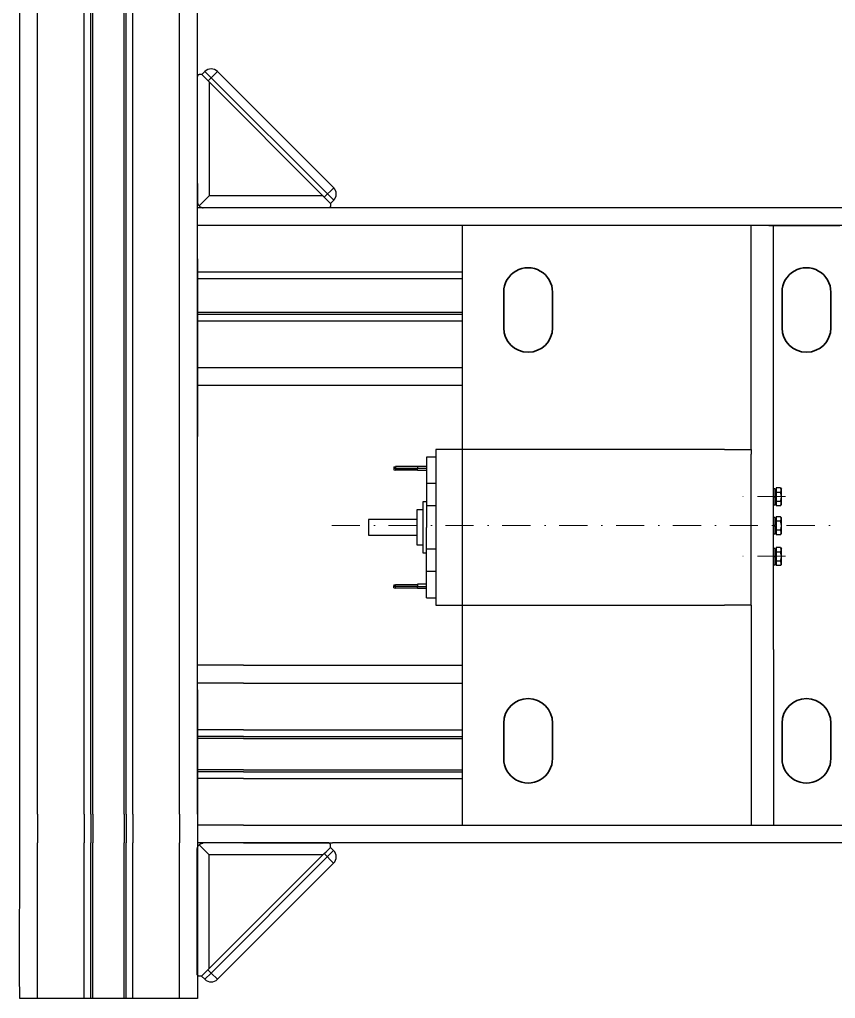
# Model space of a CAD drawing. Header units: millimetres. Extents: x -3183 to 3067, y 1033 to 2218.
# Drawn here: x 1798.1 to 1981.7, y 1464.5 to 1684.9 of the extents above; entities that cross this region are included whole.
import ezdxf

# ---------------------------------------------------------------- set-up
doc = ezdxf.new("R2010")
doc.units = ezdxf.units.MM
doc.linetypes.add('KRESKAKROPKA2', pattern=[12.7, 6.35, -3.175, 0, -3.175])
doc.linetypes.add('phl_thick', pattern=[0])
for name, color, linetype in [('HIDDEN', 7, 'Continuous'), ('projection', 7, 'Continuous'), ('THICK', 7, 'Continuous')]:
    doc.layers.add(name, color=color, linetype=linetype)
doc.layers.add('Kontury', color=7, linetype='Continuous', lineweight=35)
doc.layers.add('oś', color=7, linetype='KRESKAKROPKA2', lineweight=13)

msp = doc.modelspace()

# ---------------------------------------------------------------- linework, layer by layer
for p, q in [((2193.6088, 1642.51544), (1838.1088, 1642.51544)), ((2193.6088, 1638.51544), (1838.1088, 1638.51544)), ((1897.77357, 1503.51544), (1897.77357, 1638.51544)), ((1962.77357, 1598.06605), (1962.77357, 1638.51544)), ((1966.77357, 1638.51544), (1982.77357, 1638.51544)), ((1967.77357, 1598.06605), (1967.77357, 1638.51544)), ((1897.77357, 1628.01544), (1838.1088, 1628.01544)), ((1897.77357, 1626.51544), (1838.1088, 1626.51544)), ((1897.77357, 1618.95783), (1838.1088, 1618.95783)), ((1897.77357, 1618.51544), (1838.1088, 1618.51544)), ((1897.77357, 1617.01544), (1838.1088, 1617.01544)), ((1897.77357, 1606.51544), (1838.1088, 1606.51544)), ((1897.77357, 1602.51544), (1838.1088, 1602.51544)), ((1962.77357, 1588.06605), (1962.77357, 1598.06605)), ((1967.77357, 1543.06605), (1967.77357, 1598.06605)), ((1956.77357, 1588.06605), (1891.77357, 1588.06605)), ((1891.77357, 1588.06605), (1891.77357, 1553.06605)), ((1956.77357, 1588.06605), (1962.77357, 1588.06605)), ((1962.77357, 1588.06605), (1962.77357, 1587.06605)), ((1962.77357, 1554.06605), (1962.77357, 1587.06605)), ((1968.17357, 1579.25544), (1967.77357, 1579.25544)), ((1968.17357, 1577.62262), (1968.17357, 1579.25544)), ((1968.42357, 1578.91044), (1968.17357, 1578.91044)), ((1969.41697, 1579.45669), (1968.42357, 1579.45669)), ((1968.42357, 1579.45669), (1968.42357, 1578.91044)), ((1968.42357, 1578.91044), (1968.42357, 1575.96044)), ((1969.41697, 1578.44633), (1968.42357, 1578.44633)), ((1969.41697, 1579.45669), (1969.57357, 1579.18544)), ((1969.57357, 1575.68544), (1969.57357, 1579.18544)), ((1967.77357, 1577.51544), (1968.17357, 1577.62262)), ((1967.77357, 1577.35544), (1968.17357, 1577.46262)), ((1968.17357, 1575.61544), (1968.17357, 1577.46262)), ((1968.42357, 1575.96044), (1968.17357, 1575.96044)), ((1969.41697, 1576.42455), (1968.42357, 1576.42455)), ((1968.42357, 1575.96044), (1968.42357, 1575.41419)), ((1967.77357, 1575.61544), (1968.17357, 1575.61544)), ((1969.41697, 1575.41419), (1968.42357, 1575.41419)), ((1969.41697, 1575.41419), (1969.57357, 1575.68544)), ((1876.63757, 1572.32605), (1876.63757, 1568.80605)), ((1968.17357, 1572.75544), (1967.77357, 1572.75544)), ((1968.17357, 1571.12262), (1968.17357, 1572.75544)), ((1968.42357, 1572.41044), (1968.17357, 1572.41044)), ((1969.41697, 1572.95669), (1968.42357, 1572.95669)), ((1968.42357, 1572.95669), (1968.42357, 1572.41044)), ((1968.42357, 1572.41044), (1968.42357, 1569.46044)), ((1969.41697, 1571.94633), (1968.42357, 1571.94633)), ((1969.41697, 1572.95669), (1969.57357, 1572.68544)), ((1969.57357, 1569.18544), (1969.57357, 1572.68544)), ((1967.77357, 1571.01544), (1968.17357, 1571.12262)), ((1967.77357, 1570.85544), (1968.17357, 1570.96262)), ((1968.17357, 1569.11544), (1968.17357, 1570.96262)), ((1968.42357, 1569.46044), (1968.17357, 1569.46044)), ((1969.41697, 1569.92455), (1968.42357, 1569.92455)), ((1968.42357, 1569.46044), (1968.42357, 1568.91419)), ((1969.41697, 1568.91419), (1969.57357, 1569.18544)), ((1967.77357, 1569.11544), (1968.17357, 1569.11544)), ((1969.41697, 1568.91419), (1968.42357, 1568.91419)), ((1968.17357, 1565.80605), (1967.77357, 1565.80605)), ((1968.17357, 1564.17323), (1968.17357, 1565.80605)), ((1968.42357, 1565.46105), (1968.17357, 1565.46105)), ((1969.41697, 1566.0073), (1968.42357, 1566.0073)), ((1968.42357, 1566.0073), (1968.42357, 1565.46105)), ((1968.42357, 1565.46105), (1968.42357, 1562.51105)), ((1969.41697, 1564.99694), (1968.42357, 1564.99694)), ((1969.41697, 1566.0073), (1969.57357, 1565.73605)), ((1969.57357, 1562.23605), (1969.57357, 1565.73605)), ((1967.77357, 1564.06605), (1968.17357, 1564.17323)), ((1967.77357, 1563.90605), (1968.17357, 1564.01323)), ((1968.17357, 1562.16605), (1968.17357, 1564.01323)), ((1968.42357, 1562.51105), (1968.17357, 1562.51105)), ((1969.41697, 1562.97516), (1968.42357, 1562.97516)), ((1968.42357, 1562.51105), (1968.42357, 1561.9648)), ((1967.77357, 1562.16605), (1968.17357, 1562.16605)), ((1969.41697, 1561.9648), (1968.42357, 1561.9648)), ((1969.41697, 1561.9648), (1969.57357, 1562.23605)), ((1962.77357, 1553.06605), (1962.77357, 1554.06605)), ((1891.77357, 1553.06605), (1956.77357, 1553.06605)), ((1962.77357, 1553.06605), (1956.77357, 1553.06605)), ((1962.77357, 1553.06605), (1962.77357, 1543.06605)), ((1962.77357, 1543.06605), (1962.77357, 1503.51544)), ((1967.77357, 1543.06605), (1967.77357, 1503.51544)), ((1848.51665, 1539.51544), (1838.1088, 1539.51544)), ((1868.51665, 1539.51544), (1897.77357, 1539.51544)), ((1848.51665, 1535.51544), (1838.1088, 1535.51544)), ((1868.51665, 1535.51544), (1897.77357, 1535.51544)), ((1848.51665, 1525.01544), (1838.1088, 1525.01544)), ((1848.51665, 1523.51544), (1838.1088, 1523.51544)), ((1848.51665, 1523.07305), (1838.1088, 1523.07305)), ((1868.51665, 1525.01544), (1897.77357, 1525.01544)), ((1868.51665, 1523.51544), (1897.77357, 1523.51544)), ((1868.51665, 1523.07305), (1897.77357, 1523.07305)), ((1848.51665, 1515.95783), (1838.1088, 1515.95783)), ((1848.51665, 1515.51544), (1838.1088, 1515.51544)), ((1868.51665, 1515.95783), (1897.77357, 1515.95783)), ((1868.51665, 1515.51544), (1897.77357, 1515.51544)), ((1848.51665, 1514.01544), (1838.1088, 1514.01544)), ((1868.51665, 1514.01544), (1897.77357, 1514.01544)), ((1798.1088, 1499.51544), (1798.1088, 1506.01544)), ((1802.1088, 1506.01544), (1802.1088, 1499.51544)), ((1812.6088, 1506.01544), (1812.6088, 1499.51544)), ((1814.1088, 1506.01544), (1814.1088, 1499.51544)), ((1814.55119, 1506.01544), (1814.55119, 1499.51544)), ((1821.66641, 1506.01544), (1821.66641, 1499.51544)), ((1822.1088, 1506.01544), (1822.1088, 1499.51544)), ((1823.6088, 1506.01544), (1823.6088, 1499.51544)), ((1834.1088, 1506.01544), (1834.1088, 1499.51544)), ((1838.1088, 1506.01544), (1838.1088, 1499.51544)), ((1848.51665, 1503.51544), (1838.06022, 1503.51544)), ((1868.51665, 1503.51544), (2068.43833, 1503.51544)), ((1798.08897, 1469.85549), (1798.1088, 1499.51544)), ((1802.1088, 1464.51544), (1802.1088, 1499.51544)), ((1812.6088, 1464.51544), (1812.6088, 1499.51544)), ((1814.1088, 1464.51544), (1814.1088, 1499.51544)), ((1814.55119, 1464.51544), (1814.55119, 1499.51544)), ((1821.66641, 1464.51544), (1821.66641, 1499.51544)), ((1822.1088, 1464.51544), (1822.1088, 1499.51544)), ((1823.6088, 1464.51544), (1823.6088, 1499.51544)), ((1834.1088, 1464.51544), (1834.1088, 1499.51544)), ((1848.51665, 1499.51544), (1838.1088, 1499.51544)), ((1838.1088, 1499.51544), (1838.1088, 1464.51544)), ((1931.38314, 1499.51544), (1868.51665, 1499.51544)), ((2068.43833, 1499.51544), (1931.38314, 1499.51544)), ((1798.1088, 1464.51544), (1798.08897, 1469.85549)), ((1838.1088, 1464.51544), (1798.1088, 1464.51544))]:
    msp.add_line(p, q)
for centre, radius, start, end in [((1968.68046, 1578.95151), 0.89311, 325.5531276, 25.5531276), ((1966.23265, 1577.43544), 3.34092, 342.387526, 17.612474), ((1968.68046, 1575.91937), 0.89311, 334.4468724, 34.4468724), ((1968.68046, 1572.45151), 0.89311, 325.5531276, 25.5531276), ((1966.23265, 1570.93544), 3.34092, 342.387526, 17.612474), ((1968.68046, 1569.41937), 0.89311, 334.4468724, 34.4468724), ((1968.68046, 1565.50212), 0.89311, 325.5531276, 25.5531276), ((1966.23265, 1563.98605), 3.34092, 342.387526, 17.612474), ((1968.68046, 1562.46998), 0.89311, 334.4468724, 34.4468724)]:
    msp.add_arc(centre, radius, start, end)
at = {"layer": 'HIDDEN'}
for p, q in [((1882.70957, 1583.80316), (1882.35757, 1583.75113)), ((1882.70957, 1584.23833), (1882.70957, 1583.80316)), ((1882.70957, 1583.80316), (1887.63757, 1583.80316)), ((1887.63757, 1584.23833), (1887.63757, 1583.87412)), ((1891.77357, 1580.41061), (1889.66157, 1580.41061)), ((1891.77357, 1579.51565), (1891.77357, 1577.27565)), ((1891.77357, 1577.27565), (1891.77357, 1575.03565)), ((1889.66157, 1575.48261), (1891.77357, 1575.48261)), ((1891.77357, 1565.64949), (1889.66157, 1565.64949)), ((1891.77357, 1566.09645), (1891.77357, 1563.85645)), ((1891.77357, 1563.85645), (1891.77357, 1561.61645)), ((1889.66157, 1560.72149), (1891.77357, 1560.72149)), ((1882.70957, 1557.25797), (1882.35757, 1557.20595)), ((1882.70957, 1557.25797), (1882.70957, 1557.69314)), ((1887.63757, 1557.25797), (1882.70957, 1557.25797)), ((1887.63757, 1557.69314), (1887.63757, 1557.32894)), ((1889.66157, 1554.7369), (1891.15757, 1554.7369))]:
    msp.add_line(p, q, dxfattribs=at)
at = {"layer": 'Kontury'}
for p, q in [((1838.1088, 1630.99955), (1838.1088, 1590.99955)), ((1907.0671, 1615.51544), (1907.0671, 1623.51544)), ((1918.0671, 1623.51544), (1918.0671, 1615.51544)), ((1969.72497, 1615.51544), (1969.72497, 1623.51544)), ((1980.72497, 1623.51544), (1980.72497, 1615.51544)), ((1838.1088, 1533.99955), (1838.1088, 1506.01544)), ((1907.0671, 1526.51544), (1907.0671, 1518.51544)), ((1918.0671, 1518.51544), (1918.0671, 1526.51544)), ((1969.72497, 1526.51544), (1969.72497, 1518.51544)), ((1980.72497, 1518.51544), (1980.72497, 1526.51544))]:
    msp.add_line(p, q, dxfattribs=at)
for centre, start, end in [((1912.5671, 1623.51544), 0, 180.0000198), ((1975.22497, 1623.51544), 0, 180.0000198), ((1912.5671, 1615.51544), 180.0000198, 0), ((1975.22497, 1615.51544), 180.0000198, 0), ((1912.5671, 1526.51544), 0, 179.9999802), ((1975.22497, 1526.51544), 0, 179.9999802), ((1912.5671, 1518.51544), 179.9999802, 0), ((1975.22497, 1518.51544), 179.9999802, 0)]:
    msp.add_arc(centre, 5.5, start, end, dxfattribs=at)
at = {"layer": 'oś'}
for p, q in [((1970.52586, 1577.50679), (1960.32337, 1577.50679)), ((2233.1088, 1571.01544), (1866.30001, 1571.01544)), ((1970.52586, 1564.0574), (1960.32337, 1564.0574))]:
    msp.add_line(p, q, dxfattribs=at)
at = {"layer": 'projection', "color": 7, "linetype": 'phl_thick'}
for p, q in [((1798.1088, 1506.01544), (1798.1088, 1905.27977)), ((1802.1088, 1506.01544), (1802.1088, 1905.27977)), ((1812.6088, 1506.01544), (1812.6088, 1829.29216)), ((1814.1088, 1506.01544), (1814.1088, 1829.29216)), ((1814.55119, 1506.01544), (1814.55119, 1829.29216)), ((1821.66641, 1506.01544), (1821.66641, 1829.29216)), ((1822.1088, 1506.01544), (1822.1088, 1829.29216)), ((1823.6088, 1506.01544), (1823.6088, 1829.29216)), ((1834.1088, 1506.01544), (1834.1088, 1829.29216)), ((1838.1088, 1506.01544), (1838.1088, 1829.29216)), ((1839.81032, 1673.20833), (1839.10321, 1672.50123)), ((1839.81032, 1673.20833), (1841.22453, 1671.79412)), ((1842.63875, 1673.20833), (1841.22453, 1671.79412)), ((1842.63875, 1673.20833), (1868.8017, 1647.04538)), ((1838.10208, 1672.0618), (1838.0989, 1672.00554)), ((1838.0989, 1672.00554), (1838.0989, 1648.00529)), ((1838.11187, 1672.11869), (1838.10208, 1672.0618)), ((1838.12863, 1672.17538), (1838.11187, 1672.11869)), ((1838.15258, 1672.23092), (1838.12863, 1672.17538)), ((1838.18384, 1672.28433), (1838.15258, 1672.23092)), ((1838.22242, 1672.33457), (1838.18384, 1672.28433)), ((1838.26827, 1672.38061), (1838.22242, 1672.33457)), ((1838.32122, 1672.42134), (1838.26827, 1672.38061)), ((1838.38106, 1672.45559), (1838.32122, 1672.42134)), ((1838.44751, 1672.48213), (1838.38106, 1672.45559)), ((1838.52023, 1672.49931), (1838.44751, 1672.48213)), ((1838.5989, 1672.50554), (1838.52023, 1672.49931)), ((1839.0989, 1672.50554), (1838.5989, 1672.50554)), ((1839.0989, 1672.50554), (1840.07788, 1671.52656)), ((1840.07788, 1671.52656), (1866.68038, 1644.92406)), ((1841.22453, 1671.79412), (1840.51743, 1671.08701)), ((1840.7989, 1670.80554), (1840.7989, 1645.20554)), ((1841.22453, 1671.79412), (1867.38748, 1645.63117)), ((1838.09902, 1648.00541), (1838.0989, 1648.00529)), ((1838.09902, 1648.00541), (1838.1088, 1647.99564)), ((1838.1088, 1647.99564), (1838.1088, 1643.83349)), ((1868.8017, 1647.04538), (1866.68038, 1644.92406)), ((1840.7989, 1645.20554), (1838.53824, 1642.94488)), ((1866.3989, 1645.20554), (1840.7989, 1645.20554)), ((1866.68038, 1644.92406), (1867.11992, 1644.48452)), ((1867.11992, 1644.48452), (1868.0989, 1643.50554)), ((1867.38748, 1645.63117), (1868.8017, 1644.21696)), ((1868.8017, 1644.21696), (1868.09459, 1643.50985)), ((1838.1088, 1643.83349), (1838.12308, 1643.73898)), ((1838.12308, 1643.73898), (1838.14342, 1643.64382)), ((1838.14342, 1643.64382), (1838.17026, 1643.54873)), ((1838.17026, 1643.54873), (1838.2038, 1643.45445)), ((1838.2038, 1643.45445), (1838.2441, 1643.36171)), ((1838.2441, 1643.36171), (1838.29121, 1643.27126)), ((1838.29121, 1643.27126), (1838.34449, 1643.18369)), ((1838.34449, 1643.18369), (1838.40366, 1643.09967)), ((1838.40366, 1643.09967), (1838.46837, 1643.01985)), ((1838.46837, 1643.01985), (1838.53824, 1642.94488)), ((1838.53824, 1642.94488), (1838.61321, 1642.87501)), ((1838.61321, 1642.87501), (1838.69303, 1642.8103)), ((1838.69303, 1642.8103), (1838.77705, 1642.75113)), ((1838.77705, 1642.75113), (1838.86462, 1642.69785)), ((1838.86462, 1642.69785), (1838.95507, 1642.65074)), ((1838.95507, 1642.65074), (1839.04781, 1642.61044)), ((1839.04781, 1642.61044), (1839.14209, 1642.5769)), ((1839.14209, 1642.5769), (1839.23718, 1642.55006)), ((1839.23718, 1642.55006), (1839.33234, 1642.52972)), ((1839.33234, 1642.52972), (1839.42685, 1642.51544)), ((1843.589, 1642.51544), (1839.42685, 1642.51544)), ((1843.589, 1642.51544), (1843.5989, 1642.50554)), ((1867.5989, 1642.50554), (1843.5989, 1642.50554)), ((1867.65516, 1642.50871), (1867.5989, 1642.50554)), ((1867.71205, 1642.51851), (1867.65516, 1642.50871)), ((1867.76875, 1642.53527), (1867.71205, 1642.51851)), ((1867.82429, 1642.55922), (1867.76875, 1642.53527)), ((1867.87769, 1642.59048), (1867.82429, 1642.55922)), ((1867.92794, 1642.62906), (1867.87769, 1642.59048)), ((1867.97397, 1642.6749), (1867.92794, 1642.62906)), ((1868.0147, 1642.72785), (1867.97397, 1642.6749)), ((1868.04895, 1642.7877), (1868.0147, 1642.72785)), ((1868.07543, 1642.85414), (1868.04895, 1642.7877)), ((1868.09275, 1642.92687), (1868.07543, 1642.85414)), ((1868.0989, 1643.00554), (1868.09275, 1642.92687)), ((1868.0989, 1643.50554), (1868.0989, 1643.00554)), ((1848.51665, 1539.51544), (1868.51665, 1539.51544)), ((1848.51665, 1535.51544), (1868.51665, 1535.51544)), ((1848.51665, 1525.01544), (1868.51665, 1525.01544)), ((1848.51665, 1523.51544), (1868.51665, 1523.51544)), ((1848.51665, 1523.07305), (1868.51665, 1523.07305)), ((1838.1088, 1517.99955), (1838.1088, 1519.49955)), ((1838.1088, 1517.55716), (1838.1088, 1517.99956)), ((1848.51665, 1515.95783), (1868.51665, 1515.95783)), ((1848.51665, 1515.51544), (1868.51665, 1515.51544)), ((1848.51665, 1514.01544), (1868.51665, 1514.01544)), ((1838.1088, 1509.99955), (1838.1088, 1510.44194)), ((1848.51665, 1503.51544), (1868.51665, 1503.51544)), ((1838.17935, 1498.57643), (1838.21965, 1498.66917)), ((1838.21965, 1498.66917), (1838.26676, 1498.75962)), ((1838.26676, 1498.75962), (1838.32004, 1498.84719)), ((1838.32004, 1498.84719), (1838.37921, 1498.9312)), ((1838.37921, 1498.9312), (1838.44392, 1499.01103)), ((1838.44392, 1499.01103), (1838.51379, 1499.086)), ((1838.51379, 1499.086), (1838.58876, 1499.15587)), ((1840.77445, 1496.82534), (1838.51379, 1499.086)), ((1838.58876, 1499.15587), (1838.66858, 1499.22058)), ((1838.66858, 1499.22058), (1838.7526, 1499.27975)), ((1838.7526, 1499.27975), (1838.84017, 1499.33303)), ((1838.84017, 1499.33303), (1838.93062, 1499.38014)), ((1838.93062, 1499.38014), (1839.02336, 1499.42044)), ((1839.02336, 1499.42044), (1839.11764, 1499.45398)), ((1839.11764, 1499.45398), (1839.21273, 1499.48082)), ((1839.21273, 1499.48082), (1839.30789, 1499.50116)), ((1839.30789, 1499.50116), (1839.4024, 1499.51544)), ((1843.56455, 1499.51544), (1839.4024, 1499.51544)), ((1843.56455, 1499.51544), (1843.57445, 1499.52534)), ((1867.57445, 1499.52534), (1843.57445, 1499.52534)), ((1848.51665, 1499.51544), (1868.51665, 1499.51544)), ((1867.63071, 1499.52216), (1867.57445, 1499.52534)), ((1867.6876, 1499.51237), (1867.63071, 1499.52216)), ((1867.74429, 1499.49561), (1867.6876, 1499.51237)), ((1867.79983, 1499.47166), (1867.74429, 1499.49561)), ((1867.85324, 1499.4404), (1867.79983, 1499.47166)), ((1867.90348, 1499.40182), (1867.85324, 1499.4404)), ((1867.94952, 1499.35597), (1867.90348, 1499.40182)), ((1867.99025, 1499.30302), (1867.94952, 1499.35597)), ((1868.0245, 1499.24318), (1867.99025, 1499.30302)), ((1868.05098, 1499.17673), (1868.0245, 1499.24318)), ((1868.0683, 1499.104), (1868.05098, 1499.17673)), ((1868.07445, 1499.02534), (1868.0683, 1499.104)), ((1868.07445, 1498.52534), (1868.07445, 1499.02534)), ((1838.08435, 1498.19739), (1838.09863, 1498.2919)), ((1838.08435, 1494.03524), (1838.08435, 1498.19739)), ((1838.09863, 1498.2919), (1838.11897, 1498.38706)), ((1838.11897, 1498.38706), (1838.14581, 1498.48215)), ((1838.14581, 1498.48215), (1838.17935, 1498.57643)), ((1840.05343, 1470.50432), (1866.65592, 1497.10681)), ((1866.37445, 1496.82534), (1840.77445, 1496.82534)), ((1840.77445, 1471.22534), (1840.77445, 1496.82534)), ((1841.20008, 1470.23676), (1867.36303, 1496.39971)), ((1866.65592, 1497.10681), (1867.09547, 1497.54636)), ((1868.77724, 1494.98549), (1866.65592, 1497.10681)), ((1867.09547, 1497.54636), (1868.07445, 1498.52534)), ((1867.36303, 1496.39971), (1868.77724, 1497.81392)), ((1868.77724, 1497.81392), (1868.07014, 1498.52103)), ((1842.61429, 1468.82254), (1868.77724, 1494.98549)), ((1838.07457, 1494.02546), (1838.07445, 1494.02559)), ((1838.07445, 1470.02534), (1838.07445, 1494.02559)), ((1838.07457, 1494.02546), (1838.08435, 1494.03524)), ((1838.07762, 1469.96908), (1838.07445, 1470.02534)), ((1838.08742, 1469.91219), (1838.07762, 1469.96908)), ((1839.07445, 1469.52534), (1840.05343, 1470.50432)), ((1839.78587, 1468.82254), (1841.20008, 1470.23676)), ((1841.20008, 1470.23676), (1840.49297, 1470.94386)), ((1842.61429, 1468.82254), (1841.20008, 1470.23676)), ((1838.10418, 1469.85549), (1838.08742, 1469.91219)), ((1838.12813, 1469.79995), (1838.10418, 1469.85549)), ((1838.15939, 1469.74655), (1838.12813, 1469.79995)), ((1838.19797, 1469.6963), (1838.15939, 1469.74655)), ((1838.24381, 1469.65026), (1838.19797, 1469.6963)), ((1838.29676, 1469.60954), (1838.24381, 1469.65026)), ((1838.35661, 1469.57529), (1838.29676, 1469.60954)), ((1838.42306, 1469.54874), (1838.35661, 1469.57529)), ((1838.49578, 1469.53157), (1838.42306, 1469.54874)), ((1838.57445, 1469.52534), (1838.49578, 1469.53157)), ((1839.07445, 1469.52534), (1838.57445, 1469.52534)), ((1839.78587, 1468.82254), (1839.07876, 1469.52965))]:
    msp.add_line(p, q, dxfattribs=at)
for centre, start, end in [((1841.22453, 1671.79412), 44.9999825, 135.000015), ((1867.38748, 1645.63117), 314.999985, 45.0000175), ((1867.36303, 1496.39971), 314.9999825, 45.000015), ((1841.20008, 1470.23676), 224.999985, 315.0000175)]:
    msp.add_arc(centre, 2, start, end, dxfattribs=at)
at = {"layer": 'THICK'}
for p, q in [((1889.66157, 1586.40605), (1889.66157, 1586.3952)), ((1891.77357, 1586.40605), (1889.66157, 1586.40605)), ((1889.66157, 1586.3952), (1889.66157, 1585.87491)), ((1889.66157, 1585.87491), (1889.66157, 1570.56605)), ((1882.35757, 1584.1863), (1882.70957, 1584.23833)), ((1882.35757, 1584.1863), (1882.35757, 1583.92615)), ((1882.70957, 1583.87412), (1882.35757, 1583.92615)), ((1882.35757, 1583.92615), (1882.35757, 1583.49099)), ((1882.35757, 1583.49099), (1882.70957, 1583.43896)), ((1887.63757, 1584.23833), (1882.70957, 1584.23833)), ((1882.70957, 1583.87412), (1887.63757, 1583.87412)), ((1882.70957, 1583.87412), (1882.70957, 1583.43896)), ((1887.63757, 1583.43896), (1882.70957, 1583.43896)), ((1889.66157, 1584.30336), (1887.63757, 1584.30336)), ((1887.63757, 1584.30336), (1887.63757, 1584.23833)), ((1887.63757, 1583.80909), (1887.63757, 1583.87412)), ((1889.66157, 1583.80909), (1887.63757, 1583.80909)), ((1887.63757, 1583.37392), (1887.63757, 1583.80909)), ((1889.66157, 1583.37392), (1887.63757, 1583.37392)), ((1888.86957, 1576.28605), (1888.86957, 1570.56605)), ((1889.66157, 1576.28605), (1888.86957, 1576.28605)), ((1887.54957, 1574.52605), (1887.54957, 1570.56605)), ((1888.86957, 1574.52605), (1887.54957, 1574.52605)), ((1887.54957, 1572.32605), (1876.63757, 1572.32605)), ((1887.54957, 1570.56605), (1887.54957, 1566.60605)), ((1888.86957, 1570.56605), (1888.86957, 1564.84605)), ((1889.66157, 1554.72605), (1889.66157, 1570.56605)), ((1876.63757, 1568.80605), (1887.54957, 1568.80605)), ((1887.54957, 1566.60605), (1888.86957, 1566.60605)), ((1888.86957, 1564.84605), (1889.66157, 1564.84605)), ((1882.35757, 1557.64111), (1882.70957, 1557.69314)), ((1882.35757, 1557.64111), (1882.35757, 1557.38097)), ((1882.70957, 1557.32894), (1882.35757, 1557.38097)), ((1882.35757, 1556.9458), (1882.35757, 1557.38097)), ((1882.35757, 1556.9458), (1882.70957, 1556.89377)), ((1882.70957, 1557.69314), (1887.63757, 1557.69314)), ((1882.70957, 1557.32894), (1887.63757, 1557.32894)), ((1882.70957, 1556.89377), (1882.70957, 1557.32894)), ((1887.63757, 1556.89377), (1882.70957, 1556.89377)), ((1889.66156, 1557.75818), (1887.63757, 1557.75818)), ((1887.63757, 1557.75818), (1887.63757, 1557.69314)), ((1887.63757, 1557.32894), (1887.63757, 1557.2639)), ((1887.63757, 1557.2639), (1889.66157, 1557.2639)), ((1887.63757, 1556.82874), (1887.63757, 1557.2639)), ((1889.66157, 1556.82874), (1887.63757, 1556.82874)), ((1889.66157, 1554.72605), (1891.77357, 1554.72605))]:
    msp.add_line(p, q, dxfattribs=at)

doc.saveas('drawing.dxf')
